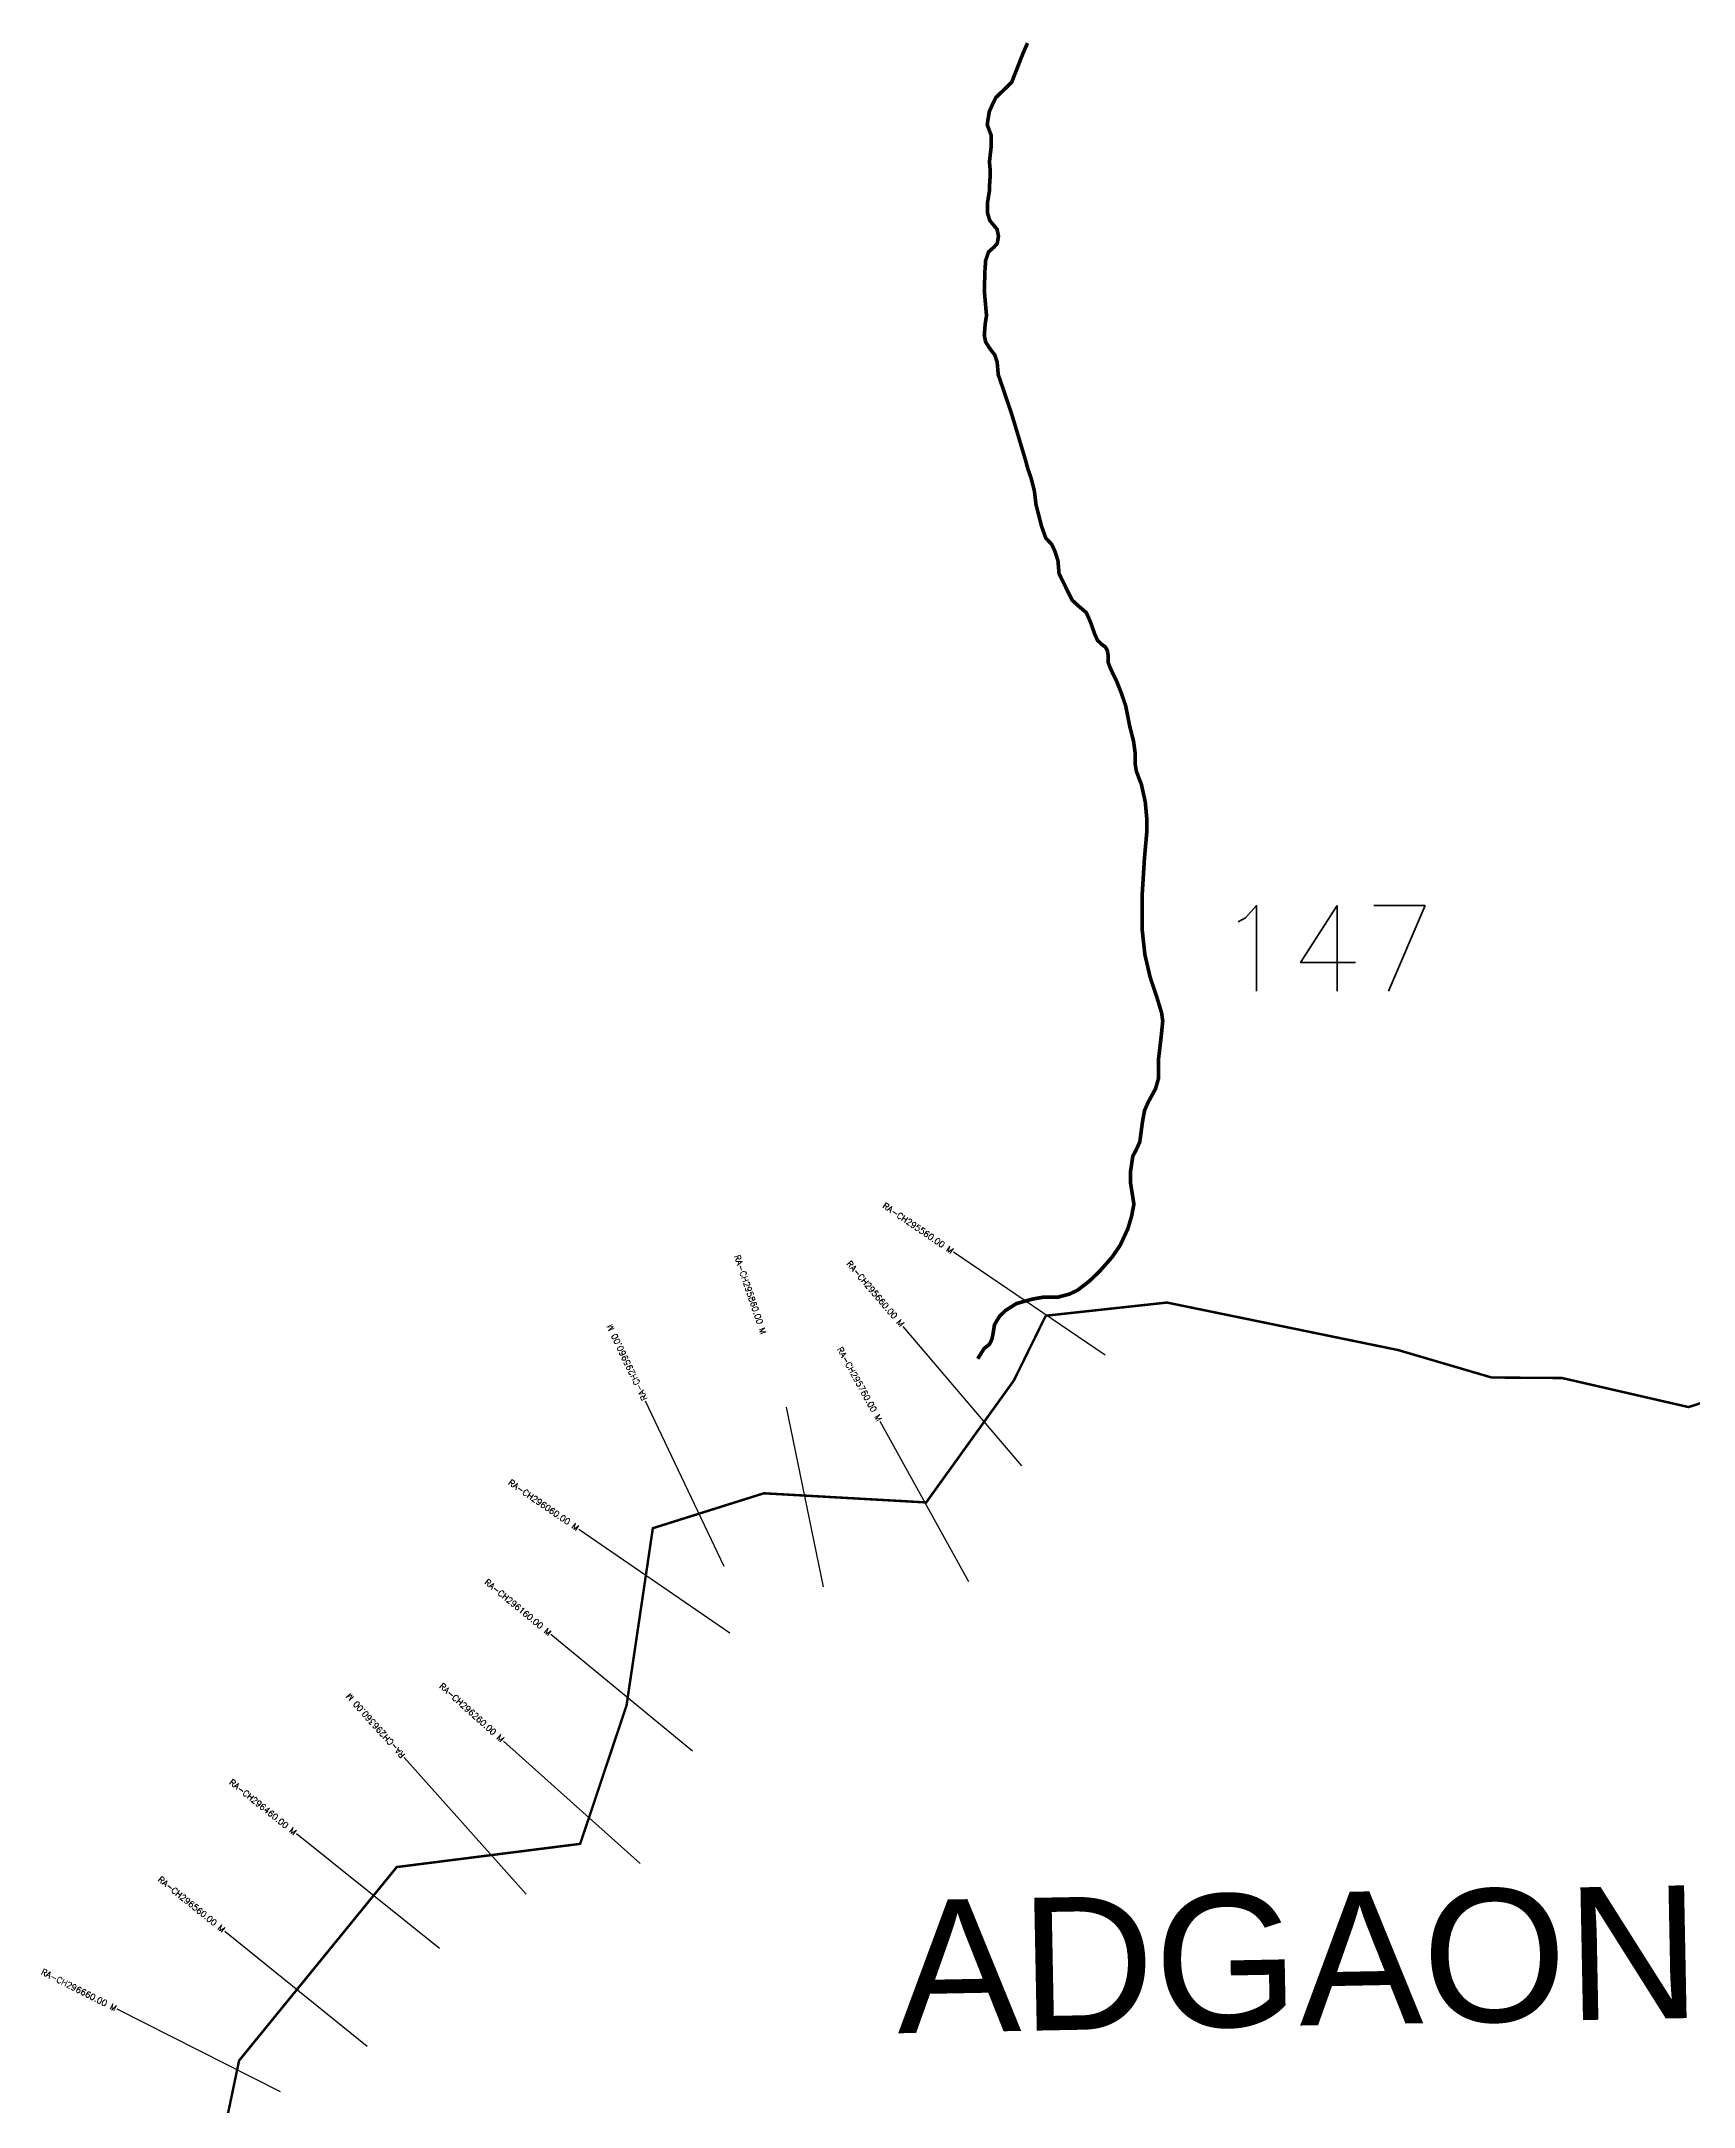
# Model space of a CAD drawing. Header units: metres. Extents: x 281119 to 283562, y 2015291 to 2018313.
# Drawn here: x 281502 to 282855, y 2016621 to 2018313 of the extents above; entities that cross this region are included whole.
import ezdxf
from ezdxf.enums import TextEntityAlignment as Align

# ---------------------------------------------------------------- set-up
doc = ezdxf.new("R2010")
doc.units = ezdxf.units.M
doc.header["$MEASUREMENT"] = 0
for name, color, linetype in [('CS', 134, 'Continuous'), ('CSMark', 6, 'Continuous'), ('NATURALLY PROTECTED', 3, 'Continuous'), ('VILLAGE NAME', 250, 'Continuous')]:
    doc.layers.add(name, color=color, linetype=linetype)
doc.styles.get("Standard").update_dxf_attribs({"font": 'simplex.shx'})

msp = doc.modelspace()

# ---------------------------------------------------------------- linework, layer by layer
at = {"color": 6, "const_width": 2, "flags": 128}
for points in [[(282325.6, 2017269), (282423.9, 2017279.7), (282613.2, 2017240.8), (282689.8, 2017218.3), (282747.4, 2017217.9), (282851, 2017194.1), (282955, 2017227.9), (283289.2, 2017213.8), (283438.4, 2017143.6), (283471.7, 2016970.4), (283471.3, 2016912.8), (283482.4, 2016855.1), (283482.1, 2016820.5), (283493.3, 2016774.3), (283539.2, 2016739.4), (283515.5, 2016658.9), (283515.2, 2016612.8)], [(281643.2, 2016558.5), (281664.2, 2016658.9), (281793.3, 2016817.4), (281943.5, 2016836.4), (281964.9, 2016900.3), (281981.5, 2016950), (282003, 2017094.9), (282093.9, 2017123.5), (282226.8, 2017116), (282298.6, 2017215.9), (282324.7, 2017268.9)]]:
    msp.add_lwpolyline(points, dxfattribs=at)
at = {"flags": 128}
msp.add_lwpolyline([(282324.7, 2017268.9), (282423.9, 2017279.7), (282609.3, 2017242), (282689.8, 2017218.3), (282747.4, 2017217.9), (282851, 2017194.1), (282955, 2017227.9), (283289.2, 2017213.8), (283438.4, 2017143.6), (283471.7, 2016970.4), (283471.3, 2016912.8), (283482.4, 2016855.1), (283482.1, 2016820.5), (283493.3, 2016774.3), (283539.2, 2016739.4), (283515.5, 2016658.9), (283515.2, 2016612.8)], dxfattribs=at)
at = {"layer": 'CS'}
for p, q in [((282373.3, 2017236.7), (282249.2, 2017321)), ((282305.2, 2017146.1), (282207.9, 2017260.2)), ((282061.5, 2017063.6), (281997, 2017199)), ((282142.6, 2017047), (282112.4, 2017193.9)), ((282261.8, 2017050.9), (282189.2, 2017182.2)), ((282066.1, 2017008.9), (281942.5, 2017093.9)), ((282035.4, 2016912.4), (281919.6, 2017007.8)), ((281992.5, 2016820.4), (281880.8, 2016920.6)), ((281899.4, 2016795.3), (281799.4, 2016907.1)), ((281828.2, 2016750.6), (281711.2, 2016844.5)), ((281769.2, 2016670.4), (281652.5, 2016764.7)), ((281698.2, 2016633.3), (281564.4, 2016700.9))]:
    msp.add_line(p, q, dxfattribs=at)
at = {"layer": 'NATURALLY PROTECTED', "const_width": 3, "flags": 128}
msp.add_lwpolyline([(282309.8, 2018311.1), (282306.1, 2018302.8), (282296.9, 2018279.3), (282292.8, 2018275.1), (282288.7, 2018271.2), (282283.9, 2018266.6), (282281.3, 2018261.4), (282278.5, 2018255.1), (282277.4, 2018248.5), (282276.8, 2018244.1), (282280.1, 2018235.4), (282280.1, 2018227.1), (282278.6, 2018213.9), (282279.2, 2018207.1), (282279.2, 2018202), (282278.7, 2018195.1), (282278.7, 2018190.7), (282276.9, 2018179.8), (282276.9, 2018172.3), (282278.9, 2018165.8), (282284.8, 2018158.7), (282286, 2018153), (282285, 2018147.1), (282282.4, 2018144.1), (282277.8, 2018140), (282275.5, 2018133.1), (282274.9, 2018124.6), (282274.4, 2018108.2), (282276.2, 2018087.9), (282275.1, 2018081.1), (282274.4, 2018071.8), (282275.5, 2018066.3), (282279.4, 2018060.3), (282282.9, 2018055.8), (282284.9, 2018049.9), (282285.8, 2018039.6), (282289.7, 2018028.3), (282296.9, 2018007), (282304.4, 2017982), (282308, 2017970), (282310.1, 2017962.3), (282312.6, 2017955.2), (282315.4, 2017944.3), (282316.7, 2017933.3), (282321.2, 2017915.6), (282324.7, 2017905.8), (282329.6, 2017900.6), (282332.1, 2017895.1), (282334.7, 2017887.2), (282335.6, 2017876.6), (282346.3, 2017854.9), (282351.7, 2017850), (282357.9, 2017844.7), (282361.1, 2017837.6), (282364.8, 2017827.1), (282367.1, 2017822), (282370.9, 2017818.4), (282373.4, 2017816.7), (282375.1, 2017813.8), (282375.9, 2017809.1), (282375.9, 2017803.6), (282377.5, 2017799.4), (282379.9, 2017794.3), (282382.5, 2017789.1), (282386.8, 2017778.3), (282390.1, 2017768.5), (282393.5, 2017751.5), (282396.6, 2017739.4), (282397.9, 2017729.7), (282397.9, 2017720.8), (282398.9, 2017714.8), (282403.1, 2017703.7), (282406.2, 2017689.5), (282407.4, 2017676.4), (282407.4, 2017664.7), (282405.5, 2017643.2), (282403.7, 2017614.3), (282403.7, 2017584.5), (282405.9, 2017564.5), (282410.2, 2017546), (282415.8, 2017529.3), (282419.6, 2017516.8), (282420.5, 2017510.1), (282419.1, 2017496.5), (282416.9, 2017478), (282416.9, 2017462.8), (282414.6, 2017454.8), (282408.9, 2017444.4), (282405.6, 2017437.1), (282403.9, 2017427.8), (282401.7, 2017411.3), (282398.4, 2017404), (282396, 2017399.7), (282394.2, 2017387.6), (282394.2, 2017377.1), (282396.9, 2017360.2), (282394.9, 2017350.1), (282391.9, 2017340.1), (282385.7, 2017326.7), (282379.1, 2017317), (282368.9, 2017305.4), (282360.6, 2017297.4), (282350.6, 2017289.7), (282344, 2017286.6), (282334.9, 2017284.2), (282323.4, 2017284.2), (282313.7, 2017282.5), (282300.8, 2017278.9), (282291.9, 2017273.3), (282286.9, 2017268.5), (282282.7, 2017261.5), (282281.6, 2017254.5), (282280.7, 2017249.9), (282278.7, 2017245.6), (282274.2, 2017242), (282269, 2017233.7)], dxfattribs=at)

# ---------------------------------------------------------------- texts
at = {"insert": (282464.3, 2017604.8), "char_height": 70, "attachment_point": 1}
msp.add_mtext_dynamic_manual_height_columns('147', width=95.172, gutter_width=1, heights=[0], dxfattribs=at)
at = {"layer": 'CSMark'}
for s, rotation, p in [('RA-CH295560.00 M', 325.8113, (282248.4, 2017321.5)), ('RA-CH295660.00 M', 310.4466, (282207.3, 2017261)), ('RA-CH295760.00 M', 298.9248, (282188.7, 2017183.1)), ('RA-CH296060.00 M', 325.4684, (281941.7, 2017094.5)), ('RA-CH296160.00 M', 320.5082, (281918.9, 2017008.5)), ('RA-CH296260.00 M', 318.1307, (281880.1, 2016921.2)), ('RA-CH296460.00 M', 321.2539, (281710.4, 2016845.2)), ('RA-CH296560.00 M', 321.0365, (281651.8, 2016765.4)), ('RA-CH296660.00 M', 333.1948, (281563.5, 2016701.4))]:
    msp.add_text(s, height=5, rotation=rotation, dxfattribs=at).set_placement(p, align=Align.MIDDLE_RIGHT)
for s, rotation, p in [('RA-CH295860.00 M', 288.8224, (282071.8, 2017318.6)), ('RA-CH295960.00 M', 115.4904, (281996.5, 2017199.9)), ('RA-CH296360.00 M', 131.8145, (281798.7, 2016907.8))]:
    msp.add_text(s, height=5, rotation=rotation, dxfattribs=at).set_placement(p, align=Align.MIDDLE_LEFT)
at = {"layer": 'VILLAGE NAME', "insert": (282201.5, 2016790), "char_height": 108.748, "attachment_point": 1, "rotation": 1.1028}
msp.add_mtext_dynamic_manual_height_columns('{\\fArial|b0|i0|c0|p34;ADGAON}', width=726.929, gutter_width=543.7, heights=[0], dxfattribs=at)

doc.saveas('drawing.dxf')
